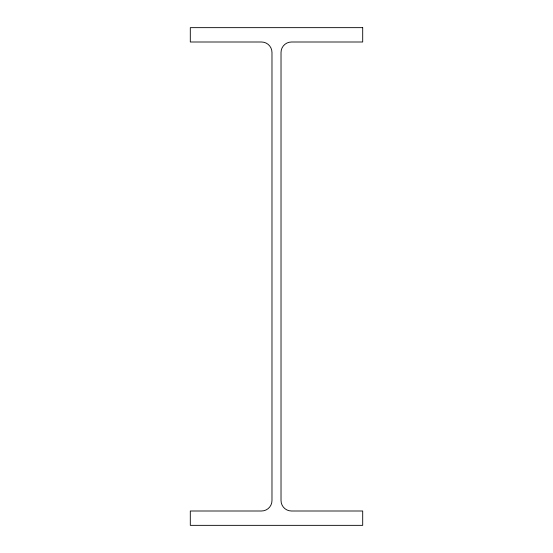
<?xml version="1.0" encoding="UTF-8"?>
<svg xmlns="http://www.w3.org/2000/svg" width="553" height="553" viewBox="0 0 553 553"><rect width="100%" height="100%" fill="white"/><g stroke="black" fill="none" stroke-linecap="round" stroke-linejoin="round"><path stroke-width="0.83" d="M362.699 27.65L190.301 27.65L190.301 42L261.514 42A10.466 10.466 0 0 1 271.979 52.459L271.979 500.541A10.466 10.466 0 0 1 261.514 511L190.301 511L190.301 525.35L362.699 525.35L362.699 511L291.486 511A10.466 10.466 0 0 1 281.021 500.541L281.021 52.459A10.466 10.466 0 0 1 291.486 42L362.699 42L362.699 27.65"/></g></svg>
